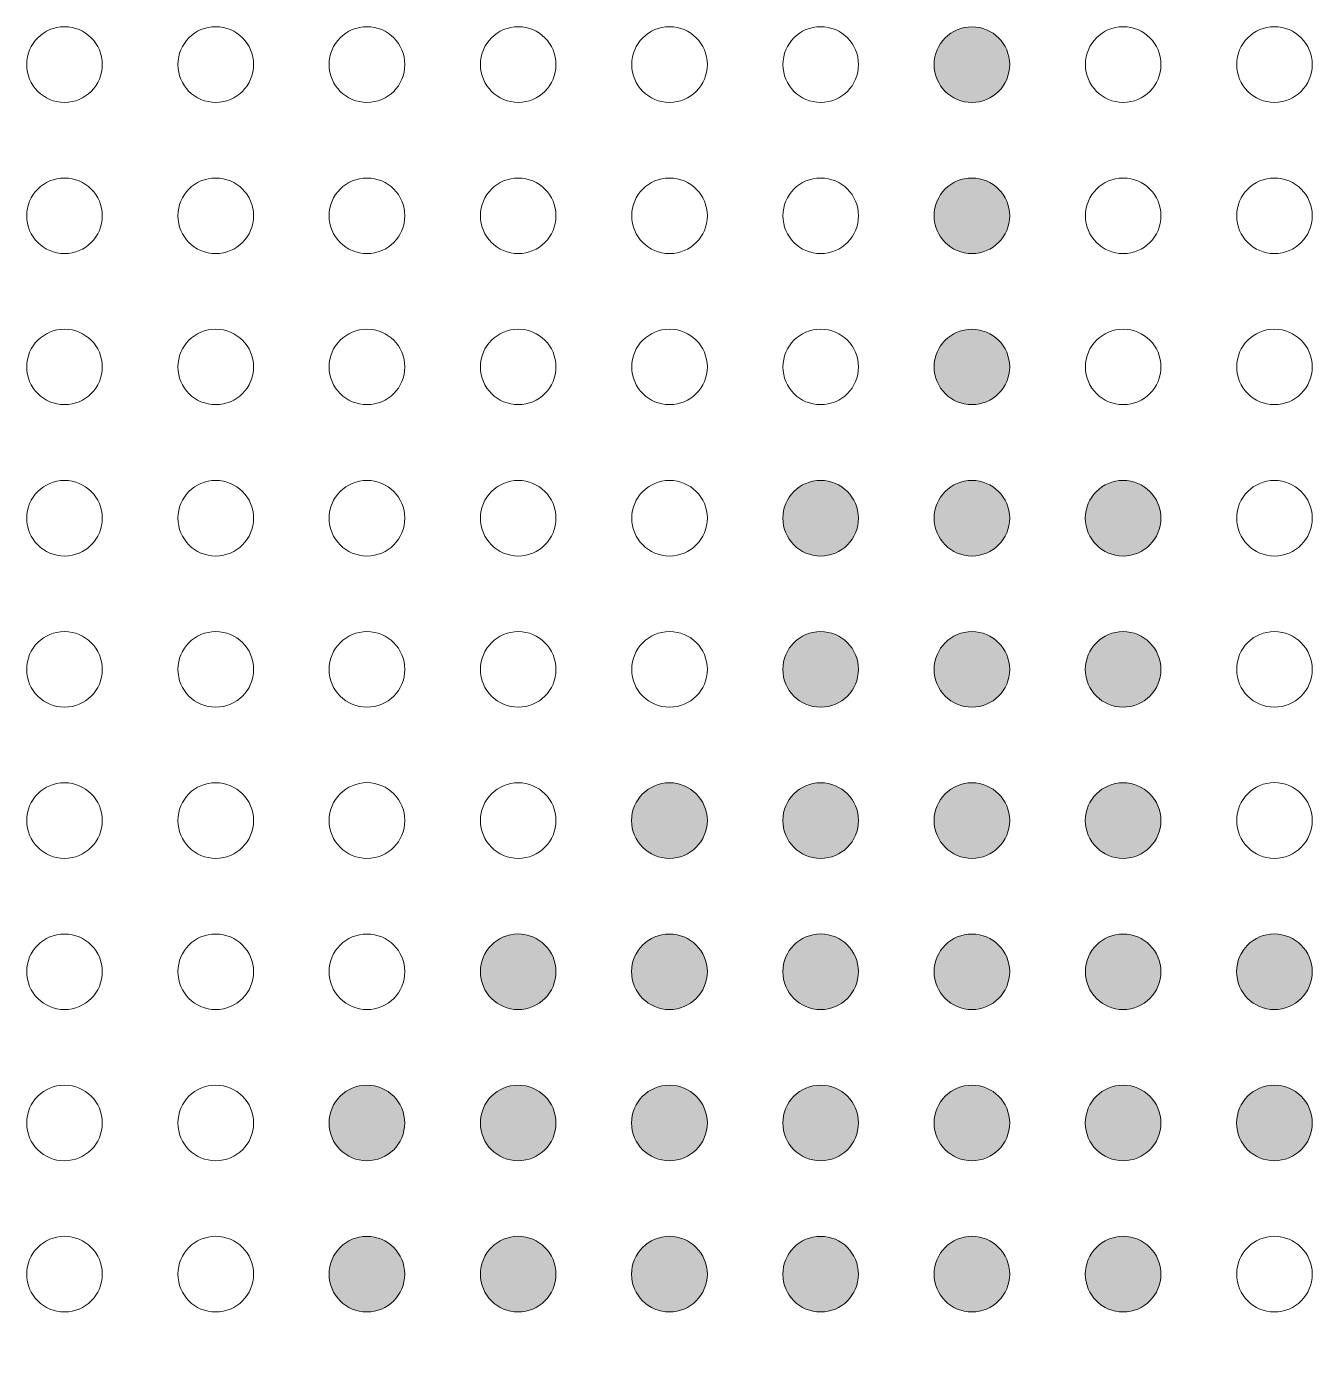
# Model space of a CAD drawing. Header units: inches. Extents: x 0.3 to 8.2, y 0.3 to 10.7.
# Drawn here: x 4.243 to 6.745, y 3.074 to 5.67 of the extents above; entities that cross this region are included whole.
import ezdxf

# ---------------------------------------------------------------- set-up
doc = ezdxf.new("R2010")
doc.units = ezdxf.units.IN
doc.header["$MEASUREMENT"] = 0
doc.layers.add('Layer 1', color=7, linetype='Continuous')

# ---------------------------------------------------------------- blocks, each defined once
blk = doc.blocks.new('block 4')
at = {"layer": 'Layer 1'}
h = blk.add_hatch(color=7, dxfattribs=at)
h.dxf.hatch_style = 2
edge = h.paths.add_edge_path()
edge.add_spline(control_points=[(5.4939, 2.1381), (5.4531, 2.1381), (5.4201, 2.1052), (5.4201, 2.0644), (5.4201, 2.0236), (5.4531, 1.9908), (5.4939, 1.9908), (5.5341, 1.9908), (5.5676, 2.0236), (5.5676, 2.0644), (5.5676, 2.1052), (5.5341, 2.1381), (5.4939, 2.1381)], knot_values=[0, 0, 0, 0, 1, 1, 1, 2, 2, 2, 3, 3, 3, 4, 4, 4, 4], degree=3, periodic=1)
edge = h.paths.add_edge_path()
edge.add_spline(control_points=[(5.1993, 3.904), (5.1587, 3.9039), (5.1259, 3.8711), (5.1259, 3.8307), (5.1259, 3.7897), (5.1587, 3.7569), (5.1993, 3.7569), (5.2401, 3.7569), (5.273, 3.7897), (5.273, 3.8307), (5.273, 3.8711), (5.2401, 3.9039), (5.1993, 3.904)], knot_values=[0, 0, 0, 0, 1, 1, 1, 2, 2, 2, 3, 3, 3, 4, 4, 4, 4], degree=3, periodic=1)
edge = h.paths.add_edge_path()
edge.add_spline(control_points=[(5.4939, 2.4323), (5.4531, 2.4323), (5.4201, 2.3996), (5.4201, 2.3587), (5.4201, 2.3177), (5.4531, 2.285), (5.4939, 2.285), (5.5341, 2.285), (5.5676, 2.3177), (5.5676, 2.3587), (5.5676, 2.3996), (5.5341, 2.4323), (5.4939, 2.4323)], knot_values=[0, 0, 0, 0, 1, 1, 1, 2, 2, 2, 3, 3, 3, 4, 4, 4, 4], degree=3, periodic=1)
edge = h.paths.add_edge_path()
edge.add_spline(control_points=[(5.1993, 3.6096), (5.1587, 3.6096), (5.1259, 3.5767), (5.1259, 3.536), (5.1259, 3.4953), (5.1587, 3.4625), (5.1993, 3.4625), (5.2401, 3.4625), (5.273, 3.4953), (5.273, 3.536), (5.273, 3.5767), (5.2401, 3.6096), (5.1993, 3.6096)], knot_values=[0, 0, 0, 0, 1, 1, 1, 2, 2, 2, 3, 3, 3, 4, 4, 4, 4], degree=3, periodic=1)
edge = h.paths.add_edge_path()
edge.add_spline(control_points=[(5.1993, 3.3154), (5.1587, 3.3154), (5.1259, 3.2825), (5.1259, 3.2416), (5.1259, 3.201), (5.1587, 3.1681), (5.1993, 3.1681), (5.2401, 3.1681), (5.273, 3.201), (5.273, 3.2416), (5.273, 3.2825), (5.2401, 3.3154), (5.1993, 3.3154)], knot_values=[0, 0, 0, 0, 1, 1, 1, 2, 2, 2, 3, 3, 3, 4, 4, 4, 4], degree=3, periodic=1)
edge = h.paths.add_edge_path()
edge.add_spline(control_points=[(5.4939, 3.0207), (5.4531, 3.0207), (5.4201, 2.988), (5.4201, 2.9476), (5.4201, 2.9066), (5.4531, 2.8739), (5.4939, 2.8739), (5.5341, 2.8739), (5.5676, 2.9066), (5.5676, 2.947), (5.5676, 2.988), (5.5341, 3.0207), (5.4939, 3.0207)], knot_values=[0, 0, 0, 0, 1, 1, 1, 2, 2, 2, 3, 3, 3, 4, 4, 4, 4], degree=3, periodic=1)
edge = h.paths.add_edge_path()
edge.add_spline(control_points=[(5.4939, 3.9039), (5.4531, 3.9039), (5.4201, 3.8711), (5.4201, 3.8307), (5.4201, 3.7897), (5.4531, 3.7569), (5.4939, 3.7569), (5.5341, 3.7569), (5.5676, 3.7897), (5.5676, 3.8307), (5.5676, 3.8711), (5.5341, 3.9039), (5.4939, 3.9039)], knot_values=[0, 0, 0, 0, 1, 1, 1, 2, 2, 2, 3, 3, 3, 4, 4, 4, 4], degree=3, periodic=1)
edge = h.paths.add_edge_path()
edge.add_spline(control_points=[(5.4939, 3.6096), (5.4531, 3.6096), (5.4201, 3.5767), (5.4201, 3.536), (5.4201, 3.4953), (5.4531, 3.4625), (5.4939, 3.4625), (5.5341, 3.4625), (5.5676, 3.4953), (5.5676, 3.536), (5.5676, 3.5767), (5.5341, 3.6096), (5.4939, 3.6096)], knot_values=[0, 0, 0, 0, 1, 1, 1, 2, 2, 2, 3, 3, 3, 4, 4, 4, 4], degree=3, periodic=1)
edge = h.paths.add_edge_path()
edge.add_spline(control_points=[(5.1993, 2.7266), (5.1587, 2.7266), (5.1259, 2.6936), (5.1259, 2.6532), (5.1259, 2.6126), (5.1587, 2.5798), (5.1993, 2.5798), (5.2401, 2.5798), (5.273, 2.6126), (5.273, 2.6532), (5.273, 2.6936), (5.2401, 2.7266), (5.1993, 2.7266)], knot_values=[0, 0, 0, 0, 1, 1, 1, 2, 2, 2, 3, 3, 3, 4, 4, 4, 4], degree=3, periodic=1)
edge = h.paths.add_edge_path()
edge.add_spline(control_points=[(5.4939, 2.7266), (5.4531, 2.7266), (5.4201, 2.6936), (5.4201, 2.6532), (5.4201, 2.6126), (5.4531, 2.5798), (5.4939, 2.5798), (5.5341, 2.5798), (5.5676, 2.6126), (5.5676, 2.6532), (5.5676, 2.6936), (5.5341, 2.7266), (5.4939, 2.7266)], knot_values=[0, 0, 0, 0, 1, 1, 1, 2, 2, 2, 3, 3, 3, 4, 4, 4, 4], degree=3, periodic=1)
edge = h.paths.add_edge_path()
edge.add_spline(control_points=[(5.4939, 3.3154), (5.4531, 3.3154), (5.4201, 3.2825), (5.4201, 3.2416), (5.4201, 3.201), (5.4531, 3.1681), (5.4939, 3.1681), (5.5341, 3.1681), (5.5676, 3.201), (5.5676, 3.2416), (5.5676, 3.2825), (5.5341, 3.3154), (5.4939, 3.3154)], knot_values=[0, 0, 0, 0, 1, 1, 1, 2, 2, 2, 3, 3, 3, 4, 4, 4, 4], degree=3, periodic=1)
edge = h.paths.add_edge_path()
edge.add_spline(control_points=[(6.6711, 3.7569), (6.7118, 3.7569), (6.7449, 3.7897), (6.7449, 3.8307), (6.7449, 3.8711), (6.7118, 3.9039), (6.6711, 3.904), (6.6305, 3.904), (6.5976, 3.8711), (6.5976, 3.8307), (6.5976, 3.7897), (6.6305, 3.7569), (6.6711, 3.7569)], knot_values=[0, 0, 0, 0, 1, 1, 1, 2, 2, 2, 3, 3, 3, 4, 4, 4, 4], degree=3, periodic=1)
edge = h.paths.add_edge_path()
edge.add_spline(control_points=[(5.788, 3.1681), (5.8288, 3.1681), (5.8616, 3.201), (5.8616, 3.2416), (5.8616, 3.2825), (5.8288, 3.3153), (5.788, 3.3153), (5.7474, 3.3153), (5.7145, 3.2825), (5.7145, 3.2416), (5.7145, 3.201), (5.7474, 3.1681), (5.788, 3.1681)], knot_values=[0, 0, 0, 0, 1, 1, 1, 2, 2, 2, 3, 3, 3, 4, 4, 4, 4], degree=3, periodic=1)
edge = h.paths.add_edge_path()
edge.add_spline(control_points=[(5.788, 2.8739), (5.8289, 2.8739), (5.8617, 2.9066), (5.8616, 2.9476), (5.8618, 2.988), (5.8288, 3.0207), (5.788, 3.0207), (5.7474, 3.0207), (5.7145, 2.988), (5.7145, 2.9476), (5.7145, 2.9066), (5.7474, 2.8739), (5.788, 2.8739)], knot_values=[0, 0, 0, 0, 1, 1, 1, 2, 2, 2, 3, 3, 3, 4, 4, 4, 4], degree=3, periodic=1)
edge = h.paths.add_edge_path()
edge.add_spline(control_points=[(5.788, 3.7569), (5.8289, 3.7569), (5.8616, 3.7897), (5.8616, 3.8307), (5.8616, 3.8711), (5.8289, 3.9039), (5.788, 3.904), (5.7474, 3.9039), (5.7145, 3.8711), (5.7145, 3.8307), (5.7145, 3.7897), (5.7474, 3.7569), (5.788, 3.7569)], knot_values=[0, 0, 0, 0, 1, 1, 1, 2, 2, 2, 3, 3, 3, 4, 4, 4, 4], degree=3, periodic=1)
edge = h.paths.add_edge_path()
edge.add_spline(control_points=[(5.4939, 4.1983), (5.4531, 4.1983), (5.4201, 4.1654), (5.4201, 4.1249), (5.4201, 4.0842), (5.4531, 4.0511), (5.4939, 4.0511), (5.5341, 4.0511), (5.5676, 4.0842), (5.5676, 4.1249), (5.5676, 4.1654), (5.5341, 4.1983), (5.4939, 4.1983)], knot_values=[0, 0, 0, 0, 1, 1, 1, 2, 2, 2, 3, 3, 3, 4, 4, 4, 4], degree=3, periodic=1)
edge = h.paths.add_edge_path()
edge.add_spline(control_points=[(5.788, 3.4625), (5.8289, 3.4625), (5.8616, 3.4953), (5.8616, 3.536), (5.8618, 3.5767), (5.8288, 3.6096), (5.788, 3.6096), (5.7474, 3.6096), (5.7145, 3.5767), (5.7145, 3.536), (5.7145, 3.4953), (5.7474, 3.4625), (5.788, 3.4625)], knot_values=[0, 0, 0, 0, 1, 1, 1, 2, 2, 2, 3, 3, 3, 4, 4, 4, 4], degree=3, periodic=1)
edge = h.paths.add_edge_path()
edge.add_spline(control_points=[(4.9049, 3.1681), (4.9459, 3.1681), (4.9786, 3.201), (4.9786, 3.2416), (4.9786, 3.2825), (4.9459, 3.3153), (4.9049, 3.3153), (4.8642, 3.3153), (4.8314, 3.2825), (4.8314, 3.2416), (4.8314, 3.201), (4.8642, 3.1681), (4.9049, 3.1681)], knot_values=[0, 0, 0, 0, 1, 1, 1, 2, 2, 2, 3, 3, 3, 4, 4, 4, 4], degree=3, periodic=1)
edge = h.paths.add_edge_path()
edge.add_spline(control_points=[(4.9049, 2.7266), (4.8642, 2.7266), (4.8314, 2.6936), (4.8314, 2.6532), (4.8314, 2.6126), (4.8642, 2.5798), (4.9049, 2.5798), (4.9459, 2.5798), (4.9789, 2.6126), (4.9786, 2.6532), (4.9789, 2.6936), (4.9459, 2.7266), (4.9049, 2.7266)], knot_values=[0, 0, 0, 0, 1, 1, 1, 2, 2, 2, 3, 3, 3, 4, 4, 4, 4], degree=3, periodic=1)
edge = h.paths.add_edge_path()
edge.add_spline(control_points=[(4.9049, 3.0207), (4.8642, 3.0207), (4.8314, 2.988), (4.8314, 2.9476), (4.8314, 2.9066), (4.8642, 2.8739), (4.9049, 2.8739), (4.9459, 2.8739), (4.9786, 2.9066), (4.9789, 2.947), (4.9789, 2.988), (4.9459, 3.0207), (4.9049, 3.0207)], knot_values=[0, 0, 0, 0, 1, 1, 1, 2, 2, 2, 3, 3, 3, 4, 4, 4, 4], degree=3, periodic=1)
edge = h.paths.add_edge_path()
edge.add_spline(control_points=[(5.788, 2.5798), (5.8289, 2.5798), (5.8616, 2.6126), (5.8616, 2.6532), (5.8618, 2.6936), (5.8288, 2.7266), (5.788, 2.7266), (5.7474, 2.7266), (5.7145, 2.6936), (5.7145, 2.6532), (5.7145, 2.6126), (5.7474, 2.5798), (5.788, 2.5798)], knot_values=[0, 0, 0, 0, 1, 1, 1, 2, 2, 2, 3, 3, 3, 4, 4, 4, 4], degree=3, periodic=1)
edge = h.paths.add_edge_path()
edge.add_spline(control_points=[(4.9049, 3.4625), (4.9459, 3.4625), (4.9786, 3.4953), (4.9786, 3.536), (4.9786, 3.5767), (4.9459, 3.6096), (4.9049, 3.6096), (4.8642, 3.6096), (4.8314, 3.5767), (4.8314, 3.536), (4.8314, 3.4953), (4.8642, 3.4625), (4.9049, 3.4625)], knot_values=[0, 0, 0, 0, 1, 1, 1, 2, 2, 2, 3, 3, 3, 4, 4, 4, 4], degree=3, periodic=1)
edge = h.paths.add_edge_path()
edge.add_spline(control_points=[(5.788, 2.285), (5.8289, 2.285), (5.8616, 2.3177), (5.8616, 2.3587), (5.8618, 2.3996), (5.8288, 2.4323), (5.788, 2.4323), (5.7474, 2.4323), (5.7145, 2.3996), (5.7145, 2.3587), (5.7145, 2.318), (5.7474, 2.285), (5.788, 2.285)], knot_values=[0, 0, 0, 0, 1, 1, 1, 2, 2, 2, 3, 3, 3, 4, 4, 4, 4], degree=3, periodic=1)
edge = h.paths.add_edge_path()
edge.add_spline(control_points=[(5.1993, 3.0207), (5.1587, 3.0207), (5.1259, 2.988), (5.1259, 2.947), (5.1259, 2.9066), (5.1587, 2.8739), (5.1993, 2.8739), (5.2401, 2.8739), (5.273, 2.9066), (5.273, 2.9476), (5.273, 2.988), (5.2401, 3.0207), (5.1993, 3.0207)], knot_values=[0, 0, 0, 0, 1, 1, 1, 2, 2, 2, 3, 3, 3, 4, 4, 4, 4], degree=3, periodic=1)
edge = h.paths.add_edge_path()
edge.add_spline(control_points=[(5.788, 2.1381), (5.7474, 2.1381), (5.7145, 2.1052), (5.7145, 2.0644), (5.7145, 2.0236), (5.7474, 1.9908), (5.788, 1.9908), (5.8288, 1.9908), (5.8616, 2.0236), (5.8617, 2.0644), (5.8617, 2.1052), (5.8289, 2.1381), (5.788, 2.1381)], knot_values=[0, 0, 0, 0, 1, 1, 1, 2, 2, 2, 3, 3, 3, 4, 4, 4, 4], degree=3, periodic=1)
edge = h.paths.add_edge_path()
edge.add_spline(control_points=[(6.3768, 3.3154), (6.3362, 3.3154), (6.3032, 3.2825), (6.3032, 3.2416), (6.3032, 3.201), (6.3362, 3.1681), (6.3768, 3.1681), (6.4175, 3.1681), (6.4503, 3.201), (6.4503, 3.2416), (6.4503, 3.2825), (6.4175, 3.3154), (6.3768, 3.3154)], knot_values=[0, 0, 0, 0, 1, 1, 1, 2, 2, 2, 3, 3, 3, 4, 4, 4, 4], degree=3, periodic=1)
edge = h.paths.add_edge_path()
edge.add_spline(control_points=[(6.0825, 5.67), (6.042, 5.67), (6.0089, 5.6372), (6.0089, 5.5965), (6.0089, 5.5557), (6.042, 5.5228), (6.0825, 5.5228), (6.1231, 5.5228), (6.156, 5.5557), (6.156, 5.5965), (6.156, 5.6372), (6.1231, 5.67), (6.0825, 5.67)], knot_values=[0, 0, 0, 0, 1, 1, 1, 2, 2, 2, 3, 3, 3, 4, 4, 4, 4], degree=3, periodic=1)
edge = h.paths.add_edge_path()
edge.add_spline(control_points=[(6.0825, 5.3757), (6.042, 5.376), (6.0089, 5.3429), (6.0089, 5.3023), (6.0089, 5.2614), (6.042, 5.2285), (6.0825, 5.2285), (6.1231, 5.2285), (6.156, 5.2614), (6.156, 5.3023), (6.156, 5.3429), (6.1231, 5.3757), (6.0825, 5.3757)], knot_values=[0, 0, 0, 0, 1, 1, 1, 2, 2, 2, 3, 3, 3, 4, 4, 4, 4], degree=3, periodic=1)
edge = h.paths.add_edge_path()
edge.add_spline(control_points=[(6.3768, 3.6096), (6.3362, 3.6096), (6.3032, 3.5767), (6.3032, 3.536), (6.3032, 3.4953), (6.3362, 3.4625), (6.3768, 3.4625), (6.4175, 3.4625), (6.4503, 3.4953), (6.4503, 3.536), (6.4503, 3.5767), (6.4175, 3.6096), (6.3768, 3.6096)], knot_values=[0, 0, 0, 0, 1, 1, 1, 2, 2, 2, 3, 3, 3, 4, 4, 4, 4], degree=3, periodic=1)
edge = h.paths.add_edge_path()
edge.add_spline(control_points=[(6.3768, 3.9039), (6.3362, 3.9039), (6.3032, 3.8711), (6.3035, 3.8307), (6.3035, 3.7897), (6.3362, 3.7569), (6.3768, 3.7569), (6.4175, 3.7569), (6.4503, 3.7897), (6.4503, 3.8307), (6.4503, 3.8711), (6.4175, 3.9039), (6.3768, 3.9039)], knot_values=[0, 0, 0, 0, 1, 1, 1, 2, 2, 2, 3, 3, 3, 4, 4, 4, 4], degree=3, periodic=1)
edge = h.paths.add_edge_path()
edge.add_spline(control_points=[(6.6711, 3.6096), (6.6305, 3.6096), (6.5976, 3.5767), (6.5976, 3.536), (6.5976, 3.4953), (6.6305, 3.4625), (6.6711, 3.4625), (6.7118, 3.4625), (6.7449, 3.4953), (6.7449, 3.536), (6.7449, 3.5767), (6.7118, 3.6096), (6.6711, 3.6096)], knot_values=[0, 0, 0, 0, 1, 1, 1, 2, 2, 2, 3, 3, 3, 4, 4, 4, 4], degree=3, periodic=1)
edge = h.paths.add_edge_path()
edge.add_spline(control_points=[(6.0825, 5.0811), (6.042, 5.0813), (6.0089, 5.0484), (6.0089, 5.0079), (6.0089, 4.9672), (6.042, 4.9345), (6.0825, 4.9345), (6.1231, 4.9345), (6.156, 4.9672), (6.156, 5.0079), (6.156, 5.0484), (6.1231, 5.0811), (6.0825, 5.0811)], knot_values=[0, 0, 0, 0, 1, 1, 1, 2, 2, 2, 3, 3, 3, 4, 4, 4, 4], degree=3, periodic=1)
edge = h.paths.add_edge_path()
edge.add_spline(control_points=[(6.3768, 4.7869), (6.3362, 4.7869), (6.3032, 4.7542), (6.3032, 4.7136), (6.3032, 4.6729), (6.3362, 4.6398), (6.3768, 4.6398), (6.4175, 4.6398), (6.4503, 4.6729), (6.4503, 4.7136), (6.4503, 4.7542), (6.4175, 4.7869), (6.3768, 4.7869)], knot_values=[0, 0, 0, 0, 1, 1, 1, 2, 2, 2, 3, 3, 3, 4, 4, 4, 4], degree=3, periodic=1)
edge = h.paths.add_edge_path()
edge.add_spline(control_points=[(6.3768, 4.4927), (6.3362, 4.4927), (6.3032, 4.4596), (6.3032, 4.419), (6.3032, 4.3783), (6.3362, 4.3455), (6.3768, 4.3455), (6.4175, 4.3455), (6.4503, 4.3783), (6.4503, 4.419), (6.4503, 4.4596), (6.4175, 4.4927), (6.3768, 4.4927)], knot_values=[0, 0, 0, 0, 1, 1, 1, 2, 2, 2, 3, 3, 3, 4, 4, 4, 4], degree=3, periodic=1)
edge = h.paths.add_edge_path()
edge.add_spline(control_points=[(6.3768, 4.1983), (6.3362, 4.1983), (6.3032, 4.1654), (6.3032, 4.1249), (6.3032, 4.0842), (6.3362, 4.0511), (6.3768, 4.0511), (6.4175, 4.0511), (6.4503, 4.0842), (6.4503, 4.1249), (6.4503, 4.1654), (6.4175, 4.1983), (6.3768, 4.1983)], knot_values=[0, 0, 0, 0, 1, 1, 1, 2, 2, 2, 3, 3, 3, 4, 4, 4, 4], degree=3, periodic=1)
edge = h.paths.add_edge_path()
edge.add_spline(control_points=[(6.3768, 3.0207), (6.3362, 3.0207), (6.3032, 2.988), (6.3032, 2.9476), (6.3032, 2.9066), (6.3362, 2.8739), (6.3768, 2.8739), (6.4175, 2.8739), (6.4503, 2.9066), (6.4503, 2.9476), (6.4503, 2.988), (6.4175, 3.0207), (6.3768, 3.0207)], knot_values=[0, 0, 0, 0, 1, 1, 1, 2, 2, 2, 3, 3, 3, 4, 4, 4, 4], degree=3, periodic=1)
edge = h.paths.add_edge_path()
edge.add_spline(control_points=[(6.0825, 2.7266), (6.042, 2.7266), (6.0089, 2.6936), (6.0089, 2.6532), (6.0089, 2.6126), (6.042, 2.5798), (6.0825, 2.5798), (6.1231, 2.5798), (6.156, 2.6126), (6.156, 2.6532), (6.156, 2.6936), (6.1231, 2.7266), (6.0825, 2.7266)], knot_values=[0, 0, 0, 0, 1, 1, 1, 2, 2, 2, 3, 3, 3, 4, 4, 4, 4], degree=3, periodic=1)
edge = h.paths.add_edge_path()
edge.add_spline(control_points=[(6.0825, 4.7869), (6.042, 4.7869), (6.0089, 4.7542), (6.0089, 4.7136), (6.0089, 4.6729), (6.042, 4.6398), (6.0825, 4.6398), (6.1231, 4.6398), (6.156, 4.6729), (6.156, 4.7136), (6.156, 4.7542), (6.1231, 4.7869), (6.0825, 4.7869)], knot_values=[0, 0, 0, 0, 1, 1, 1, 2, 2, 2, 3, 3, 3, 4, 4, 4, 4], degree=3, periodic=1)
edge = h.paths.add_edge_path()
edge.add_spline(control_points=[(6.0825, 3.0207), (6.042, 3.0207), (6.0089, 2.988), (6.0089, 2.9476), (6.0089, 2.9066), (6.042, 2.8739), (6.0825, 2.8739), (6.1231, 2.8739), (6.156, 2.9066), (6.156, 2.947), (6.156, 2.988), (6.1231, 3.0207), (6.0825, 3.0207)], knot_values=[0, 0, 0, 0, 1, 1, 1, 2, 2, 2, 3, 3, 3, 4, 4, 4, 4], degree=3, periodic=1)
edge = h.paths.add_edge_path()
edge.add_spline(control_points=[(5.788, 4.1983), (5.7474, 4.1983), (5.7145, 4.1654), (5.7145, 4.1249), (5.7145, 4.0842), (5.7474, 4.0511), (5.788, 4.0511), (5.8288, 4.0511), (5.8617, 4.0842), (5.8617, 4.1249), (5.8617, 4.1654), (5.8288, 4.1983), (5.788, 4.1983)], knot_values=[0, 0, 0, 0, 1, 1, 1, 2, 2, 2, 3, 3, 3, 4, 4, 4, 4], degree=3, periodic=1)
edge = h.paths.add_edge_path()
edge.add_spline(control_points=[(5.788, 4.3455), (5.8289, 4.3455), (5.8617, 4.3783), (5.8616, 4.419), (5.8618, 4.4596), (5.8289, 4.4927), (5.788, 4.4927), (5.7474, 4.4927), (5.7145, 4.4596), (5.7145, 4.419), (5.7145, 4.3783), (5.7474, 4.3455), (5.788, 4.3455)], knot_values=[0, 0, 0, 0, 1, 1, 1, 2, 2, 2, 3, 3, 3, 4, 4, 4, 4], degree=3, periodic=1)
edge = h.paths.add_edge_path()
edge.add_spline(control_points=[(5.788, 4.7869), (5.7474, 4.7869), (5.7145, 4.7542), (5.7145, 4.7136), (5.7145, 4.6729), (5.7474, 4.6398), (5.788, 4.6398), (5.8288, 4.6398), (5.8617, 4.6729), (5.8617, 4.7136), (5.8615, 4.7542), (5.8288, 4.7869), (5.788, 4.7869)], knot_values=[0, 0, 0, 0, 1, 1, 1, 2, 2, 2, 3, 3, 3, 4, 4, 4, 4], degree=3, periodic=1)
edge = h.paths.add_edge_path()
edge.add_spline(control_points=[(6.0825, 4.4927), (6.042, 4.4927), (6.0089, 4.4596), (6.0089, 4.419), (6.0089, 4.3783), (6.042, 4.3455), (6.0825, 4.3455), (6.1231, 4.3455), (6.156, 4.3783), (6.156, 4.419), (6.156, 4.4596), (6.1231, 4.4927), (6.0825, 4.4927)], knot_values=[0, 0, 0, 0, 1, 1, 1, 2, 2, 2, 3, 3, 3, 4, 4, 4, 4], degree=3, periodic=1)
edge = h.paths.add_edge_path()
edge.add_spline(control_points=[(6.0825, 3.3154), (6.042, 3.3154), (6.0089, 3.2825), (6.0089, 3.2416), (6.0089, 3.201), (6.042, 3.1681), (6.0825, 3.1681), (6.1231, 3.1681), (6.156, 3.201), (6.156, 3.2416), (6.156, 3.2825), (6.1231, 3.3154), (6.0825, 3.3154)], knot_values=[0, 0, 0, 0, 1, 1, 1, 2, 2, 2, 3, 3, 3, 4, 4, 4, 4], degree=3, periodic=1)
edge = h.paths.add_edge_path()
edge.add_spline(control_points=[(6.0825, 4.1983), (6.042, 4.1983), (6.0089, 4.1654), (6.0089, 4.1249), (6.0089, 4.0842), (6.042, 4.0511), (6.0825, 4.0511), (6.1231, 4.0511), (6.156, 4.0842), (6.156, 4.1249), (6.156, 4.1654), (6.1231, 4.1983), (6.0825, 4.1983)], knot_values=[0, 0, 0, 0, 1, 1, 1, 2, 2, 2, 3, 3, 3, 4, 4, 4, 4], degree=3, periodic=1)
edge = h.paths.add_edge_path()
edge.add_spline(control_points=[(6.0825, 3.6096), (6.042, 3.6096), (6.0089, 3.5767), (6.0089, 3.536), (6.0089, 3.4953), (6.042, 3.4625), (6.0825, 3.4625), (6.1231, 3.4625), (6.156, 3.4953), (6.156, 3.536), (6.156, 3.5767), (6.1231, 3.6096), (6.0825, 3.6096)], knot_values=[0, 0, 0, 0, 1, 1, 1, 2, 2, 2, 3, 3, 3, 4, 4, 4, 4], degree=3, periodic=1)
edge = h.paths.add_edge_path()
edge.add_spline(control_points=[(6.0825, 3.9039), (6.042, 3.904), (6.0089, 3.8711), (6.0089, 3.8307), (6.0089, 3.7897), (6.042, 3.7569), (6.0825, 3.7569), (6.1231, 3.7569), (6.156, 3.7897), (6.156, 3.8307), (6.156, 3.8711), (6.1231, 3.9039), (6.0825, 3.9039)], knot_values=[0, 0, 0, 0, 1, 1, 1, 2, 2, 2, 3, 3, 3, 4, 4, 4, 4], degree=3, periodic=1)
at = {"layer": 'Layer 1', "lineweight": 0}
for points in [[(6.0825, 5.67), (6.042, 5.67), (6.0089, 5.6372), (6.0089, 5.5965), (6.0089, 5.5557), (6.042, 5.5228), (6.0825, 5.5228), (6.1231, 5.5228), (6.156, 5.5557), (6.156, 5.5965), (6.156, 5.6372), (6.1231, 5.67), (6.0825, 5.67)], [(6.0825, 5.3757), (6.042, 5.376), (6.0089, 5.3429), (6.0089, 5.3023), (6.0089, 5.2614), (6.042, 5.2285), (6.0825, 5.2285), (6.1231, 5.2285), (6.156, 5.2614), (6.156, 5.3023), (6.156, 5.3429), (6.1231, 5.3757), (6.0825, 5.3757)], [(6.0825, 5.0811), (6.042, 5.0813), (6.0089, 5.0484), (6.0089, 5.0079), (6.0089, 4.9672), (6.042, 4.9345), (6.0825, 4.9345), (6.1231, 4.9345), (6.156, 4.9672), (6.156, 5.0079), (6.156, 5.0484), (6.1231, 5.0811), (6.0825, 5.0811)], [(5.788, 4.7869), (5.7474, 4.7869), (5.7145, 4.7542), (5.7145, 4.7136), (5.7145, 4.6729), (5.7474, 4.6398), (5.788, 4.6398), (5.8288, 4.6398), (5.8617, 4.6729), (5.8617, 4.7136), (5.8615, 4.7542), (5.8288, 4.7869), (5.788, 4.7869)], [(6.0825, 4.7869), (6.042, 4.7869), (6.0089, 4.7542), (6.0089, 4.7136), (6.0089, 4.6729), (6.042, 4.6398), (6.0825, 4.6398), (6.1231, 4.6398), (6.156, 4.6729), (6.156, 4.7136), (6.156, 4.7542), (6.1231, 4.7869), (6.0825, 4.7869)], [(6.3768, 4.7869), (6.3362, 4.7869), (6.3032, 4.7542), (6.3032, 4.7136), (6.3032, 4.6729), (6.3362, 4.6398), (6.3768, 4.6398), (6.4175, 4.6398), (6.4503, 4.6729), (6.4503, 4.7136), (6.4503, 4.7542), (6.4175, 4.7869), (6.3768, 4.7869)], [(5.788, 4.3455), (5.8289, 4.3455), (5.8617, 4.3783), (5.8616, 4.419), (5.8618, 4.4596), (5.8289, 4.4927), (5.788, 4.4927), (5.7474, 4.4927), (5.7145, 4.4596), (5.7145, 4.419), (5.7145, 4.3783), (5.7474, 4.3455), (5.788, 4.3455)], [(6.0825, 4.4927), (6.042, 4.4927), (6.0089, 4.4596), (6.0089, 4.419), (6.0089, 4.3783), (6.042, 4.3455), (6.0825, 4.3455), (6.1231, 4.3455), (6.156, 4.3783), (6.156, 4.419), (6.156, 4.4596), (6.1231, 4.4927), (6.0825, 4.4927)], [(6.3768, 4.4927), (6.3362, 4.4927), (6.3032, 4.4596), (6.3032, 4.419), (6.3032, 4.3783), (6.3362, 4.3455), (6.3768, 4.3455), (6.4175, 4.3455), (6.4503, 4.3783), (6.4503, 4.419), (6.4503, 4.4596), (6.4175, 4.4927), (6.3768, 4.4927)], [(5.4939, 4.1983), (5.4531, 4.1983), (5.4201, 4.1654), (5.4201, 4.1249), (5.4201, 4.0842), (5.4531, 4.0511), (5.4939, 4.0511), (5.5341, 4.0511), (5.5676, 4.0842), (5.5676, 4.1249), (5.5676, 4.1654), (5.5341, 4.1983), (5.4939, 4.1983)], [(5.788, 4.1983), (5.7474, 4.1983), (5.7145, 4.1654), (5.7145, 4.1249), (5.7145, 4.0842), (5.7474, 4.0511), (5.788, 4.0511), (5.8288, 4.0511), (5.8617, 4.0842), (5.8617, 4.1249), (5.8617, 4.1654), (5.8288, 4.1983), (5.788, 4.1983)], [(6.0825, 4.1983), (6.042, 4.1983), (6.0089, 4.1654), (6.0089, 4.1249), (6.0089, 4.0842), (6.042, 4.0511), (6.0825, 4.0511), (6.1231, 4.0511), (6.156, 4.0842), (6.156, 4.1249), (6.156, 4.1654), (6.1231, 4.1983), (6.0825, 4.1983)], [(6.3768, 4.1983), (6.3362, 4.1983), (6.3032, 4.1654), (6.3032, 4.1249), (6.3032, 4.0842), (6.3362, 4.0511), (6.3768, 4.0511), (6.4175, 4.0511), (6.4503, 4.0842), (6.4503, 4.1249), (6.4503, 4.1654), (6.4175, 4.1983), (6.3768, 4.1983)], [(5.1993, 3.904), (5.1587, 3.9039), (5.1259, 3.8711), (5.1259, 3.8307), (5.1259, 3.7897), (5.1587, 3.7569), (5.1993, 3.7569), (5.2401, 3.7569), (5.273, 3.7897), (5.273, 3.8307), (5.273, 3.8711), (5.2401, 3.9039), (5.1993, 3.904)], [(5.4939, 3.9039), (5.4531, 3.9039), (5.4201, 3.8711), (5.4201, 3.8307), (5.4201, 3.7897), (5.4531, 3.7569), (5.4939, 3.7569), (5.5341, 3.7569), (5.5676, 3.7897), (5.5676, 3.8307), (5.5676, 3.8711), (5.5341, 3.9039), (5.4939, 3.9039)], [(5.788, 3.7569), (5.8289, 3.7569), (5.8616, 3.7897), (5.8616, 3.8307), (5.8616, 3.8711), (5.8289, 3.9039), (5.788, 3.904), (5.7474, 3.9039), (5.7145, 3.8711), (5.7145, 3.8307), (5.7145, 3.7897), (5.7474, 3.7569), (5.788, 3.7569)], [(6.0825, 3.9039), (6.042, 3.904), (6.0089, 3.8711), (6.0089, 3.8307), (6.0089, 3.7897), (6.042, 3.7569), (6.0825, 3.7569), (6.1231, 3.7569), (6.156, 3.7897), (6.156, 3.8307), (6.156, 3.8711), (6.1231, 3.9039), (6.0825, 3.9039)], [(6.3768, 3.9039), (6.3362, 3.9039), (6.3032, 3.8711), (6.3035, 3.8307), (6.3035, 3.7897), (6.3362, 3.7569), (6.3768, 3.7569), (6.4175, 3.7569), (6.4503, 3.7897), (6.4503, 3.8307), (6.4503, 3.8711), (6.4175, 3.9039), (6.3768, 3.9039)], [(6.6711, 3.7569), (6.7118, 3.7569), (6.7449, 3.7897), (6.7449, 3.8307), (6.7449, 3.8711), (6.7118, 3.9039), (6.6711, 3.904), (6.6305, 3.904), (6.5976, 3.8711), (6.5976, 3.8307), (6.5976, 3.7897), (6.6305, 3.7569), (6.6711, 3.7569)], [(4.9049, 3.4625), (4.9459, 3.4625), (4.9786, 3.4953), (4.9786, 3.536), (4.9786, 3.5767), (4.9459, 3.6096), (4.9049, 3.6096), (4.8642, 3.6096), (4.8314, 3.5767), (4.8314, 3.536), (4.8314, 3.4953), (4.8642, 3.4625), (4.9049, 3.4625)], [(5.1993, 3.6096), (5.1587, 3.6096), (5.1259, 3.5767), (5.1259, 3.536), (5.1259, 3.4953), (5.1587, 3.4625), (5.1993, 3.4625), (5.2401, 3.4625), (5.273, 3.4953), (5.273, 3.536), (5.273, 3.5767), (5.2401, 3.6096), (5.1993, 3.6096)], [(5.4939, 3.6096), (5.4531, 3.6096), (5.4201, 3.5767), (5.4201, 3.536), (5.4201, 3.4953), (5.4531, 3.4625), (5.4939, 3.4625), (5.5341, 3.4625), (5.5676, 3.4953), (5.5676, 3.536), (5.5676, 3.5767), (5.5341, 3.6096), (5.4939, 3.6096)], [(5.788, 3.4625), (5.8289, 3.4625), (5.8616, 3.4953), (5.8616, 3.536), (5.8618, 3.5767), (5.8288, 3.6096), (5.788, 3.6096), (5.7474, 3.6096), (5.7145, 3.5767), (5.7145, 3.536), (5.7145, 3.4953), (5.7474, 3.4625), (5.788, 3.4625)], [(6.0825, 3.6096), (6.042, 3.6096), (6.0089, 3.5767), (6.0089, 3.536), (6.0089, 3.4953), (6.042, 3.4625), (6.0825, 3.4625), (6.1231, 3.4625), (6.156, 3.4953), (6.156, 3.536), (6.156, 3.5767), (6.1231, 3.6096), (6.0825, 3.6096)], [(6.3768, 3.6096), (6.3362, 3.6096), (6.3032, 3.5767), (6.3032, 3.536), (6.3032, 3.4953), (6.3362, 3.4625), (6.3768, 3.4625), (6.4175, 3.4625), (6.4503, 3.4953), (6.4503, 3.536), (6.4503, 3.5767), (6.4175, 3.6096), (6.3768, 3.6096)], [(6.6711, 3.6096), (6.6305, 3.6096), (6.5976, 3.5767), (6.5976, 3.536), (6.5976, 3.4953), (6.6305, 3.4625), (6.6711, 3.4625), (6.7118, 3.4625), (6.7449, 3.4953), (6.7449, 3.536), (6.7449, 3.5767), (6.7118, 3.6096), (6.6711, 3.6096)], [(4.9049, 3.1681), (4.9459, 3.1681), (4.9786, 3.201), (4.9786, 3.2416), (4.9786, 3.2825), (4.9459, 3.3153), (4.9049, 3.3153), (4.8642, 3.3153), (4.8314, 3.2825), (4.8314, 3.2416), (4.8314, 3.201), (4.8642, 3.1681), (4.9049, 3.1681)], [(5.1993, 3.3154), (5.1587, 3.3154), (5.1259, 3.2825), (5.1259, 3.2416), (5.1259, 3.201), (5.1587, 3.1681), (5.1993, 3.1681), (5.2401, 3.1681), (5.273, 3.201), (5.273, 3.2416), (5.273, 3.2825), (5.2401, 3.3154), (5.1993, 3.3154)], [(5.4939, 3.3154), (5.4531, 3.3154), (5.4201, 3.2825), (5.4201, 3.2416), (5.4201, 3.201), (5.4531, 3.1681), (5.4939, 3.1681), (5.5341, 3.1681), (5.5676, 3.201), (5.5676, 3.2416), (5.5676, 3.2825), (5.5341, 3.3154), (5.4939, 3.3154)], [(5.788, 3.1681), (5.8288, 3.1681), (5.8616, 3.201), (5.8616, 3.2416), (5.8616, 3.2825), (5.8288, 3.3153), (5.788, 3.3153), (5.7474, 3.3153), (5.7145, 3.2825), (5.7145, 3.2416), (5.7145, 3.201), (5.7474, 3.1681), (5.788, 3.1681)], [(6.0825, 3.3154), (6.042, 3.3154), (6.0089, 3.2825), (6.0089, 3.2416), (6.0089, 3.201), (6.042, 3.1681), (6.0825, 3.1681), (6.1231, 3.1681), (6.156, 3.201), (6.156, 3.2416), (6.156, 3.2825), (6.1231, 3.3154), (6.0825, 3.3154)], [(6.3768, 3.3154), (6.3362, 3.3154), (6.3032, 3.2825), (6.3032, 3.2416), (6.3032, 3.201), (6.3362, 3.1681), (6.3768, 3.1681), (6.4175, 3.1681), (6.4503, 3.201), (6.4503, 3.2416), (6.4503, 3.2825), (6.4175, 3.3154), (6.3768, 3.3154)]]:
    blk.add_open_spline(points, degree=3, knots=[0, 0, 0, 0, 1, 1, 1, 2, 2, 2, 3, 3, 3, 4, 4, 4, 4], dxfattribs=at)
blk = doc.blocks.new('block 3')
at = {"layer": 'Layer 1'}
blk.add_blockref('block 4', (0, 0), dxfattribs=at)
blk = doc.blocks.new('block 5')
at = {"layer": 'Layer 1', "lineweight": 0}
for points in [[(4.3165, 5.6703), (4.2759, 5.6703), (4.2429, 5.6372), (4.2429, 5.5965), (4.2429, 5.5557), (4.2759, 5.5229), (4.3165, 5.5229), (4.3572, 5.5229), (4.3901, 5.5557), (4.3901, 5.5965), (4.3901, 5.6372), (4.3572, 5.6703), (4.3165, 5.6703)], [(4.6108, 5.5229), (4.6515, 5.5229), (4.6846, 5.5557), (4.6846, 5.5965), (4.6846, 5.6372), (4.6515, 5.6703), (4.6108, 5.6703), (4.57, 5.6703), (4.5372, 5.6372), (4.5372, 5.5965), (4.5372, 5.5557), (4.57, 5.5229), (4.6108, 5.5229)], [(4.9052, 5.6703), (4.8646, 5.6703), (4.8314, 5.6372), (4.8314, 5.5965), (4.8314, 5.5557), (4.8646, 5.5229), (4.9052, 5.5229), (4.9459, 5.5229), (4.9789, 5.5557), (4.9789, 5.5965), (4.9789, 5.6372), (4.9459, 5.6703), (4.9052, 5.6703)], [(5.1997, 5.6703), (5.159, 5.6703), (5.1259, 5.6372), (5.1259, 5.5965), (5.1259, 5.5557), (5.159, 5.5229), (5.1997, 5.5229), (5.2401, 5.5229), (5.273, 5.5557), (5.273, 5.5965), (5.273, 5.6372), (5.2401, 5.6703), (5.1997, 5.6703)], [(5.4939, 5.6703), (5.4533, 5.6703), (5.4204, 5.6372), (5.4204, 5.5965), (5.4204, 5.5557), (5.4533, 5.5229), (5.4939, 5.5229), (5.5348, 5.5229), (5.5676, 5.5557), (5.5676, 5.5965), (5.5676, 5.6372), (5.5348, 5.6703), (5.4939, 5.6703)], [(5.7882, 5.6703), (5.7474, 5.6703), (5.7147, 5.6372), (5.7147, 5.5965), (5.7147, 5.5557), (5.7474, 5.5229), (5.7882, 5.5229), (5.8289, 5.5229), (5.8617, 5.5557), (5.8617, 5.5965), (5.8617, 5.6372), (5.8289, 5.6703), (5.7882, 5.6703)], [(6.3768, 5.6703), (6.3362, 5.6703), (6.3035, 5.6372), (6.3035, 5.5965), (6.3035, 5.5557), (6.3362, 5.5229), (6.3768, 5.5229), (6.4177, 5.5229), (6.4505, 5.5557), (6.4505, 5.5965), (6.4505, 5.6372), (6.4177, 5.6703), (6.3768, 5.6703)], [(6.6712, 5.6703), (6.6307, 5.6703), (6.5978, 5.6372), (6.5978, 5.5965), (6.5978, 5.5557), (6.6307, 5.5229), (6.6712, 5.5229), (6.7118, 5.5229), (6.7449, 5.5557), (6.745, 5.5965), (6.745, 5.6372), (6.7118, 5.6703), (6.6712, 5.6703)], [(4.3165, 5.3757), (4.2759, 5.3757), (4.2429, 5.3429), (4.2429, 5.3023), (4.2429, 5.2614), (4.2759, 5.2285), (4.3166, 5.2285), (4.3572, 5.2285), (4.3901, 5.2614), (4.3901, 5.3023), (4.3901, 5.3429), (4.3572, 5.3757), (4.3165, 5.3757)], [(4.6108, 5.2285), (4.6515, 5.2285), (4.6846, 5.2614), (4.6846, 5.3023), (4.6846, 5.3429), (4.6515, 5.3757), (4.6108, 5.3757), (4.57, 5.3757), (4.5372, 5.3429), (4.5372, 5.3023), (4.5372, 5.2614), (4.57, 5.2285), (4.6108, 5.2285)], [(4.9052, 5.3757), (4.8646, 5.3757), (4.8314, 5.3429), (4.8314, 5.3023), (4.8314, 5.2614), (4.8646, 5.2285), (4.9052, 5.2285), (4.9459, 5.2285), (4.9789, 5.2614), (4.9789, 5.3023), (4.9789, 5.3429), (4.9459, 5.3757), (4.9052, 5.3757)], [(5.1997, 5.3757), (5.159, 5.3757), (5.1259, 5.3429), (5.1259, 5.3023), (5.1259, 5.2614), (5.159, 5.2285), (5.1997, 5.2285), (5.2401, 5.2285), (5.273, 5.2614), (5.273, 5.3023), (5.273, 5.3429), (5.2401, 5.3757), (5.1997, 5.3757)], [(5.4939, 5.3757), (5.4533, 5.3757), (5.4204, 5.3429), (5.4204, 5.3023), (5.4204, 5.2614), (5.4533, 5.2285), (5.4939, 5.2285), (5.5348, 5.2285), (5.5676, 5.2614), (5.5676, 5.3023), (5.5676, 5.3429), (5.5348, 5.3757), (5.4939, 5.3757)], [(5.7882, 5.3757), (5.7474, 5.3757), (5.7147, 5.3429), (5.7147, 5.3023), (5.7147, 5.2614), (5.7474, 5.2285), (5.7882, 5.2285), (5.8289, 5.2285), (5.8617, 5.2614), (5.8617, 5.3023), (5.8617, 5.3429), (5.8289, 5.3757), (5.7882, 5.3757)], [(6.3768, 5.3757), (6.3362, 5.3757), (6.3035, 5.3429), (6.3035, 5.3023), (6.3035, 5.2614), (6.3362, 5.2285), (6.3768, 5.2285), (6.4177, 5.2285), (6.4505, 5.2614), (6.4505, 5.3023), (6.4505, 5.3429), (6.4177, 5.3757), (6.3768, 5.3757)], [(6.6712, 5.3757), (6.6307, 5.3757), (6.5978, 5.3429), (6.5978, 5.3023), (6.5978, 5.2614), (6.6307, 5.2285), (6.6712, 5.2285), (6.7118, 5.2285), (6.745, 5.2614), (6.745, 5.3023), (6.7449, 5.3429), (6.7118, 5.3757), (6.6712, 5.3757)], [(4.3165, 5.0813), (4.2759, 5.0813), (4.2429, 5.0484), (4.2429, 5.0079), (4.2429, 4.9672), (4.2759, 4.9345), (4.3165, 4.9345), (4.3572, 4.9345), (4.3901, 4.9672), (4.3901, 5.0079), (4.3901, 5.0484), (4.3572, 5.0813), (4.3165, 5.0813)], [(4.6108, 4.9345), (4.6515, 4.9345), (4.6846, 4.9672), (4.6846, 5.0079), (4.6846, 5.0484), (4.6515, 5.0813), (4.6108, 5.0813), (4.57, 5.0813), (4.5372, 5.0484), (4.5372, 5.0079), (4.5372, 4.9672), (4.57, 4.9345), (4.6108, 4.9345)], [(4.9052, 5.0813), (4.8646, 5.0813), (4.8314, 5.0484), (4.8314, 5.0079), (4.8314, 4.9672), (4.8646, 4.9345), (4.9052, 4.9345), (4.9459, 4.9345), (4.9789, 4.9672), (4.9789, 5.0079), (4.9789, 5.0484), (4.9459, 5.0813), (4.9052, 5.0813)], [(5.1997, 5.0813), (5.159, 5.0813), (5.1259, 5.0484), (5.1259, 5.0079), (5.1259, 4.9672), (5.159, 4.9345), (5.1997, 4.9345), (5.2401, 4.9345), (5.273, 4.9672), (5.273, 5.0079), (5.273, 5.0484), (5.2401, 5.0813), (5.1997, 5.0813)], [(5.4939, 4.9345), (5.5348, 4.9345), (5.5676, 4.9672), (5.5676, 5.0079), (5.5676, 5.0484), (5.5348, 5.0813), (5.4939, 5.0813), (5.4533, 5.0813), (5.4204, 5.0484), (5.4204, 5.0079), (5.4204, 4.9672), (5.4533, 4.9345), (5.4939, 4.9345)], [(5.7882, 5.0813), (5.7474, 5.0813), (5.7147, 5.0484), (5.7147, 5.0079), (5.7147, 4.9672), (5.7474, 4.9345), (5.7882, 4.9345), (5.8289, 4.9345), (5.8617, 4.9672), (5.8617, 5.0079), (5.8617, 5.0484), (5.8289, 5.0813), (5.7882, 5.0813)], [(6.3768, 5.0813), (6.3362, 5.0813), (6.3035, 5.0484), (6.3035, 5.0079), (6.3035, 4.9672), (6.3362, 4.9345), (6.3768, 4.9345), (6.4177, 4.9345), (6.4505, 4.9672), (6.4505, 5.0079), (6.4505, 5.0484), (6.4177, 5.0813), (6.3768, 5.0813)], [(6.6712, 4.9345), (6.7118, 4.9345), (6.745, 4.9672), (6.7449, 5.0079), (6.7449, 5.0484), (6.7118, 5.0813), (6.6712, 5.0813), (6.6307, 5.0813), (6.5978, 5.0484), (6.5978, 5.0079), (6.5978, 4.9672), (6.6307, 4.9345), (6.6712, 4.9345)], [(4.3165, 4.7869), (4.2759, 4.7869), (4.2429, 4.754), (4.2429, 4.7136), (4.2429, 4.6729), (4.2759, 4.6398), (4.3166, 4.6398), (4.3572, 4.6398), (4.3901, 4.6729), (4.3901, 4.7136), (4.3901, 4.754), (4.3572, 4.7869), (4.3165, 4.7869)], [(4.6108, 4.6398), (4.6515, 4.6398), (4.6846, 4.6729), (4.6846, 4.7136), (4.6846, 4.754), (4.6515, 4.7869), (4.6108, 4.7869), (4.57, 4.7869), (4.5372, 4.754), (4.5372, 4.7136), (4.5372, 4.6729), (4.57, 4.6398), (4.6108, 4.6398)], [(4.9052, 4.7869), (4.8646, 4.7869), (4.8314, 4.754), (4.8314, 4.7136), (4.8314, 4.6729), (4.8646, 4.6398), (4.9052, 4.6398), (4.9459, 4.6398), (4.9789, 4.6729), (4.9789, 4.7136), (4.9789, 4.754), (4.9459, 4.7869), (4.9052, 4.7869)], [(5.1997, 4.7869), (5.159, 4.7869), (5.1259, 4.754), (5.1259, 4.7136), (5.1259, 4.6729), (5.159, 4.6398), (5.1997, 4.6398), (5.2401, 4.6398), (5.273, 4.6729), (5.273, 4.7136), (5.273, 4.754), (5.2401, 4.7869), (5.1997, 4.7869)], [(5.4939, 4.7869), (5.4533, 4.7869), (5.4204, 4.754), (5.4204, 4.7136), (5.4204, 4.6729), (5.4533, 4.6398), (5.4939, 4.6398), (5.5348, 4.6398), (5.5676, 4.6729), (5.5676, 4.7136), (5.5676, 4.754), (5.5348, 4.7869), (5.4939, 4.7869)], [(6.6712, 4.7869), (6.6307, 4.7869), (6.5978, 4.754), (6.5978, 4.7136), (6.5978, 4.6729), (6.6307, 4.6398), (6.6712, 4.6398), (6.7118, 4.6398), (6.745, 4.6729), (6.745, 4.7136), (6.745, 4.754), (6.7118, 4.7869), (6.6712, 4.7869)], [(4.3165, 4.4927), (4.2759, 4.4927), (4.2429, 4.46), (4.2429, 4.419), (4.2429, 4.3783), (4.2759, 4.3455), (4.3165, 4.3455), (4.3572, 4.3455), (4.3901, 4.3783), (4.3901, 4.419), (4.3901, 4.4596), (4.3572, 4.4927), (4.3165, 4.4927)], [(4.6108, 4.3455), (4.6515, 4.3455), (4.6846, 4.3783), (4.6846, 4.419), (4.6846, 4.46), (4.6515, 4.4927), (4.6108, 4.4927), (4.57, 4.4927), (4.5372, 4.4596), (4.5372, 4.419), (4.5372, 4.3783), (4.57, 4.3455), (4.6108, 4.3455)], [(4.9052, 4.4927), (4.8646, 4.4927), (4.8314, 4.4596), (4.8314, 4.419), (4.8314, 4.3783), (4.8646, 4.3455), (4.9052, 4.3455), (4.9459, 4.3455), (4.9789, 4.3783), (4.9789, 4.419), (4.9789, 4.4596), (4.9459, 4.4927), (4.9052, 4.4927)], [(5.1997, 4.4927), (5.159, 4.4927), (5.1259, 4.4596), (5.1259, 4.419), (5.1259, 4.3783), (5.159, 4.3455), (5.1997, 4.3455), (5.2401, 4.3455), (5.273, 4.3783), (5.273, 4.419), (5.273, 4.4596), (5.2401, 4.4927), (5.1997, 4.4927)], [(5.4939, 4.4927), (5.4533, 4.4927), (5.4204, 4.4596), (5.4204, 4.419), (5.4204, 4.3783), (5.4533, 4.3455), (5.4939, 4.3455), (5.5348, 4.3455), (5.5676, 4.3783), (5.5676, 4.419), (5.5676, 4.46), (5.5348, 4.4927), (5.4939, 4.4927)], [(6.6712, 4.4927), (6.6307, 4.4927), (6.5978, 4.46), (6.5978, 4.419), (6.5978, 4.3783), (6.6307, 4.3455), (6.6712, 4.3455), (6.7118, 4.3455), (6.745, 4.3783), (6.745, 4.419), (6.7449, 4.4596), (6.7118, 4.4927), (6.6712, 4.4927)], [(4.3165, 4.1983), (4.2759, 4.1987), (4.2429, 4.1654), (4.2429, 4.1249), (4.2429, 4.0842), (4.2759, 4.0511), (4.3165, 4.0511), (4.3572, 4.0511), (4.3901, 4.0842), (4.3901, 4.1249), (4.3901, 4.1654), (4.3572, 4.1983), (4.3165, 4.1983)], [(4.6108, 4.0511), (4.6515, 4.0511), (4.6846, 4.0842), (4.6846, 4.1249), (4.6846, 4.1654), (4.6515, 4.1983), (4.6108, 4.1983), (4.57, 4.1987), (4.5372, 4.1654), (4.5372, 4.1249), (4.5372, 4.0842), (4.57, 4.0511), (4.6108, 4.0511)], [(4.9052, 4.1987), (4.8646, 4.1983), (4.8314, 4.1654), (4.8314, 4.1249), (4.8314, 4.0842), (4.8646, 4.0511), (4.9052, 4.0511), (4.9459, 4.0511), (4.9789, 4.0842), (4.9789, 4.1249), (4.9789, 4.1654), (4.9459, 4.1983), (4.9052, 4.1987)], [(5.1997, 4.1983), (5.159, 4.1983), (5.1259, 4.1654), (5.1259, 4.1249), (5.1259, 4.0842), (5.159, 4.0511), (5.1997, 4.0511), (5.2401, 4.0511), (5.273, 4.0842), (5.273, 4.1249), (5.273, 4.1654), (5.2401, 4.1983), (5.1997, 4.1983)], [(6.6712, 4.1987), (6.6307, 4.1987), (6.5978, 4.1654), (6.5978, 4.1249), (6.5978, 4.0842), (6.6307, 4.0511), (6.6712, 4.0511), (6.7118, 4.0511), (6.7449, 4.0842), (6.745, 4.1249), (6.7449, 4.1654), (6.7118, 4.1987), (6.6712, 4.1987)], [(4.3165, 3.9039), (4.2759, 3.9039), (4.2429, 3.8711), (4.2429, 3.8307), (4.2429, 3.7897), (4.2759, 3.7569), (4.3165, 3.7569), (4.3572, 3.7569), (4.3901, 3.7897), (4.3901, 3.8307), (4.3901, 3.8711), (4.3572, 3.9039), (4.3165, 3.9039)], [(4.6108, 3.7569), (4.6515, 3.7569), (4.6846, 3.7897), (4.6846, 3.8307), (4.6846, 3.8711), (4.6515, 3.9039), (4.6108, 3.9039), (4.57, 3.9039), (4.5372, 3.8711), (4.5372, 3.8307), (4.5372, 3.7897), (4.57, 3.7569), (4.6108, 3.7569)], [(4.9052, 3.9039), (4.8646, 3.9039), (4.8314, 3.8711), (4.8314, 3.8307), (4.8314, 3.7897), (4.8646, 3.7569), (4.9052, 3.7569), (4.9459, 3.7569), (4.9789, 3.7897), (4.9789, 3.8307), (4.9789, 3.8711), (4.9459, 3.9039), (4.9052, 3.9039)], [(4.3165, 3.6097), (4.2759, 3.6097), (4.2429, 3.5767), (4.2429, 3.536), (4.2429, 3.4953), (4.2759, 3.4622), (4.3165, 3.4625), (4.3572, 3.4625), (4.3901, 3.4953), (4.3901, 3.536), (4.3901, 3.5767), (4.3572, 3.6097), (4.3165, 3.6097)], [(4.6108, 3.6097), (4.57, 3.6097), (4.5372, 3.5767), (4.5372, 3.536), (4.5372, 3.4953), (4.57, 3.4625), (4.6108, 3.4625), (4.6515, 3.4625), (4.6846, 3.4953), (4.6846, 3.536), (4.6846, 3.5767), (4.6515, 3.6097), (4.6108, 3.6097)], [(4.3165, 3.3154), (4.2759, 3.3154), (4.2429, 3.2825), (4.2429, 3.2418), (4.2429, 3.201), (4.2759, 3.1681), (4.3165, 3.1681), (4.3572, 3.1681), (4.3901, 3.201), (4.3901, 3.2418), (4.3901, 3.2825), (4.3572, 3.3154), (4.3165, 3.3154)], [(4.6108, 3.1681), (4.6515, 3.1681), (4.6846, 3.201), (4.6846, 3.2418), (4.6846, 3.2825), (4.6515, 3.3154), (4.6108, 3.3154), (4.57, 3.3154), (4.5372, 3.2825), (4.5372, 3.2418), (4.5372, 3.201), (4.57, 3.1681), (4.6108, 3.1681)], [(6.6712, 3.1681), (6.7118, 3.1681), (6.745, 3.201), (6.7449, 3.2418), (6.745, 3.2825), (6.7118, 3.3154), (6.6712, 3.3154), (6.6307, 3.3154), (6.5978, 3.2825), (6.5978, 3.2418), (6.5978, 3.201), (6.6307, 3.1681), (6.6712, 3.1681)]]:
    blk.add_open_spline(points, degree=3, knots=[0, 0, 0, 0, 1, 1, 1, 2, 2, 2, 3, 3, 3, 4, 4, 4, 4], dxfattribs=at)

msp = doc.modelspace()

# ---------------------------------------------------------------- block references
at = {"layer": 'Layer 1'}
for name in ['block 5', 'block 3']:
    msp.add_blockref(name, (0, 0), dxfattribs=at)

doc.saveas('drawing.dxf')
